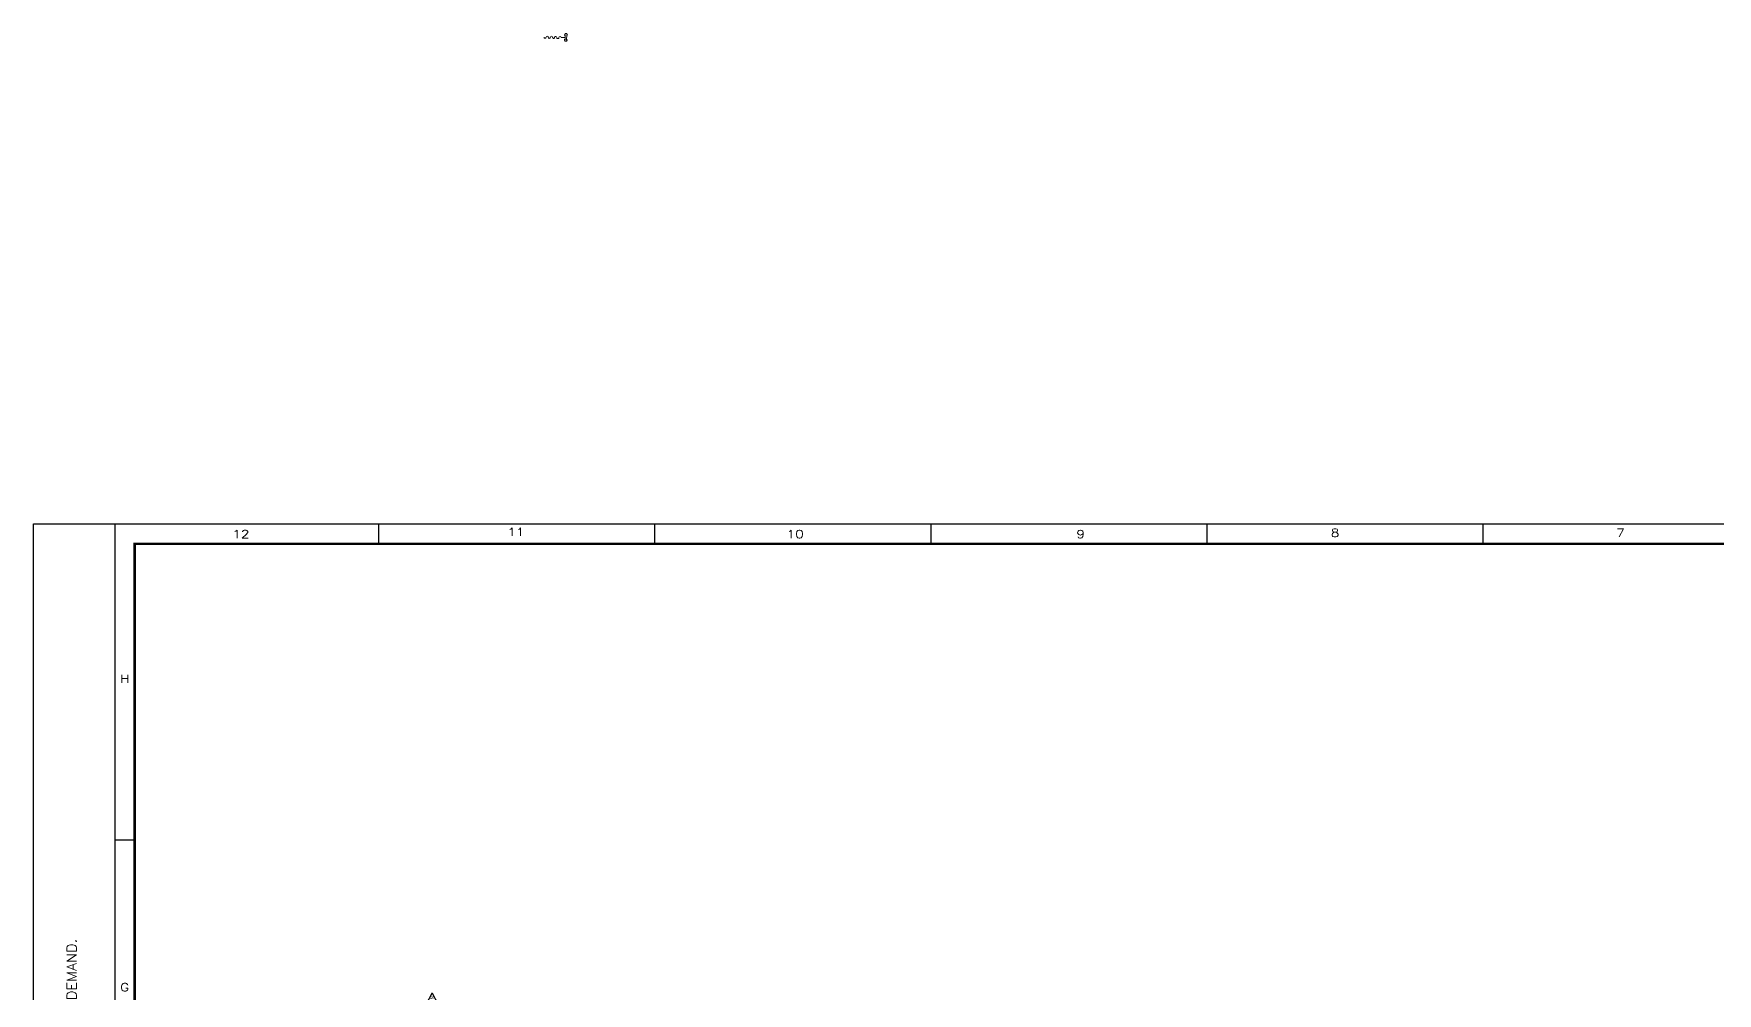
# Model space of a CAD drawing. Header units: millimetres. Extents: x -6754 to 5895, y -4820 to 1016.
# Drawn here: x -4060 to -2584, y -888 to -47 of the extents above; entities that cross this region are included whole.
import ezdxf
from ezdxf.enums import TextEntityAlignment as Align

# ---------------------------------------------------------------- set-up
doc = ezdxf.new("R2010")
doc.units = ezdxf.units.MM
doc.layers.get('0').update_dxf_attribs({"linetype": 'CONTINUOUS'})
for name, color, linetype in [('A---CREFD------', 7, 'CONTINUOUS'), ('A---CREFD-TEXT-25-35', 2, 'CONTINUOUS'), ('P---PLINB-CHWR006', 7, 'CONTINUOUS'), ('SHEET', 7, 'CONTINUOUS'), ('TRANS_IN', 7, 'CONTINUOUS')]:
    doc.layers.add(name, color=color, linetype=linetype)
doc.styles.add('ISO', font='isocp')
doc.styles.add('ROMANS', font='romans.shx')
doc.styles.get("Standard").update_dxf_attribs({"font": 'arial.ttf'})

# ---------------------------------------------------------------- blocks, each defined once
blk = doc.blocks.new('TYDTY')
at = {"layer": 'TRANS_IN', "linetype": 'Continuous'}
blk.add_lwpolyline([(13524, 989.3), (13524, 979.3), (13574.7, 979.3), (13584, 984.3), (13574.7, 989.3)], close=True, dxfattribs=at)
blk = doc.blocks.new('phi_15404647764')
at = {"color": 0, "linetype": 'ByBlock'}
blk.add_blockref('TYDTY', (-13584, -984.3), dxfattribs=at)
at = {"color": 7}
for tag, p in [('USAGE', (-53.5, -3.1)), ('MEDIA', (-53.3, 1))]:
    blk.add_attdef(tag, p, '', height=3.2, dxfattribs=at)
at = {"flags": 1}
blk.add_attdef('PHI_CONNECTIONPOINT', (0, 0), '', height=0.1, dxfattribs=at)
blk = doc.blocks.new('phi-a1praj')
at = {"color": 7}
for p, q in [((20.15, 594), (20.15, 0)), ((85.81, 589.03), (85.81, 594)), ((154.47, 589.03), (154.47, 594)), ((223.12, 589.03), (223.12, 594)), ((291.77, 589.03), (291.77, 594)), ((360.43, 589.03), (360.43, 594)), ((25.12, 589.03), (25.12, 4.97)), ((836.03, 589.03), (25.12, 589.03)), ((20.15, 515.4), (25.12, 515.4))]:
    blk.add_line(p, q, dxfattribs=at)
blk.add_lwpolyline([(0, 594), (841, 594), (841, 0), (0, 0)], close=True)
at = {"color": 7, "const_width": 0.597}
blk.add_lwpolyline([(836.03, 4.97), (836.03, 589.03), (25.12, 589.03), (25.12, 4.97)], close=True, dxfattribs=at)
at = {"color": 7, "style": 'ROMANS', "width": 1.25}
for s, p in [('12', (51.53, 591.49)), ('11', (119.91, 592.01)), ('10', (189.34, 591.49)), ('9', (260.32, 591.49)), ('8', (323.57, 591.8)), ('7', (394.51, 591.8)), ('H', (22.66, 555.48)), ('G', (22.63, 478.77))]:
    blk.add_text(s, height=1.99, dxfattribs=at).set_placement(p, align=Align.MIDDLE)
at = {"style": 'ISO', "flags": 1}
for tag, p in [('$UR', (836.03, 589.03)), ('$LL', (25.12, 4.97)), ('$INSERT', (836.03, 4.97))]:
    blk.add_attdef(tag, p, '', height=2.5, dxfattribs=at)
at = {"layer": 'SHEET', "color": 7, "style": 'ROMANS', "width": 1.1}
blk.add_text('THIS PRINT IS THE PROPERTY OF Praj HiPurity Systems Limited IT IS TO BE USED ONLY FOR THE PURPOSE FOR WHICH IT WAS LENT AND MUST NOT BE USED ON ANY DETRIMENTAL TO THE INTEREST OF THIS COMPANY AND IT IS SUBJECT TO RETURN ON DEMAND.', height=2.4, rotation=90, dxfattribs=at).set_placement((10.65, 20.49))

msp = doc.modelspace()

# ---------------------------------------------------------------- linework, layer by layer
at = {"color": 8, "lineweight": 5}
for p, q in [((-3597.4, -50.1, 0.9), (-3593.9, -50.2, 1)), ((-3594.5, -52.3), (-3594.5, -51.6)), ((-3594.5, -52.3), (-3594.5, -51.6)), ((-3594, -53.2), (-3594.5, -52.3)), ((-3593.8, -46.7), (-3594.4, -47.6)), ((-3594.4, -47.6), (-3594.4, -48.3)), ((-3594.4, -47.6), (-3594.4, -48.3)), ((-3592.5, -53.3), (-3594, -53.2)), ((-3592.4, -46.7), (-3593.8, -46.7)), ((-3592.5, -53.3), (-3591.9, -52.4)), ((-3592.4, -46.7), (-3591.8, -47.7)), ((-3591.8, -47.7), (-3591.9, -48.3)), ((-3591.9, -52.4), (-3591.9, -51.7))]:
    msp.add_line(p, q, dxfattribs=at)
for points in [[(-3593.8, -47.5), (-3593.9, -52.5)], [(-3592.4, -47.5), (-3592.5, -52.5)]]:
    msp.add_lwpolyline(points, dxfattribs=at)
for centre, start, end in [((-3611.4, -49.8), 178.8208, 358.8208), ((-3609.5, -49.9), 358.8208, 178.8208), ((-3609.5, -49.9), 358.8208, 178.8208), ((-3607.7, -49.9), 178.8208, 358.8208), ((-3605.8, -49.9), 358.8208, 178.8208), ((-3603.9, -50), 178.8208, 358.8208), ((-3602.1, -50), 358.8208, 178.8208), ((-3600.2, -50.1), 178.8208, 358.8208), ((-3598.3, -50.1), 358.8208, 178.8208)]:
    msp.add_arc(centre, 0.933, start, end, dxfattribs=at)
at = {"layer": 'P---PLINB-CHWR006', "color": 5, "linetype": 'Continuous', "ltscale": 0.1}
for points in [[(-3710.3, -887.9), (-3710.3, -887.8)], [(-3710.3, -887.9), (-3710.3, -887.8)], [(-3710, -888.5), (-3710.3, -887.9)]]:
    msp.add_lwpolyline(points, dxfattribs=at)

# ---------------------------------------------------------------- block references
at = {"xscale": 3.524766200065415, "yscale": 3.524766200065415, "zscale": 3.524766200065415}
msp.add_blockref('phi-a1praj', (-4059.6, -2570.3), dxfattribs=at)
at = {"layer": 'A---CREFD------'}
ref = msp.add_blockref('phi_15404647764', (-3710.3, -887.9), dxfattribs=dict(at, xscale=-1, rotation=270))
ref.add_attrib('MEDIA', 'CHILLED WATER RETURN', (-3708.8, -946.4), dxfattribs={"layer": 'A---CREFD-TEXT-25-35', "color": 7, "height": 3.2, "rotation": 90, "width": 0.8})

doc.saveas('drawing.dxf')
